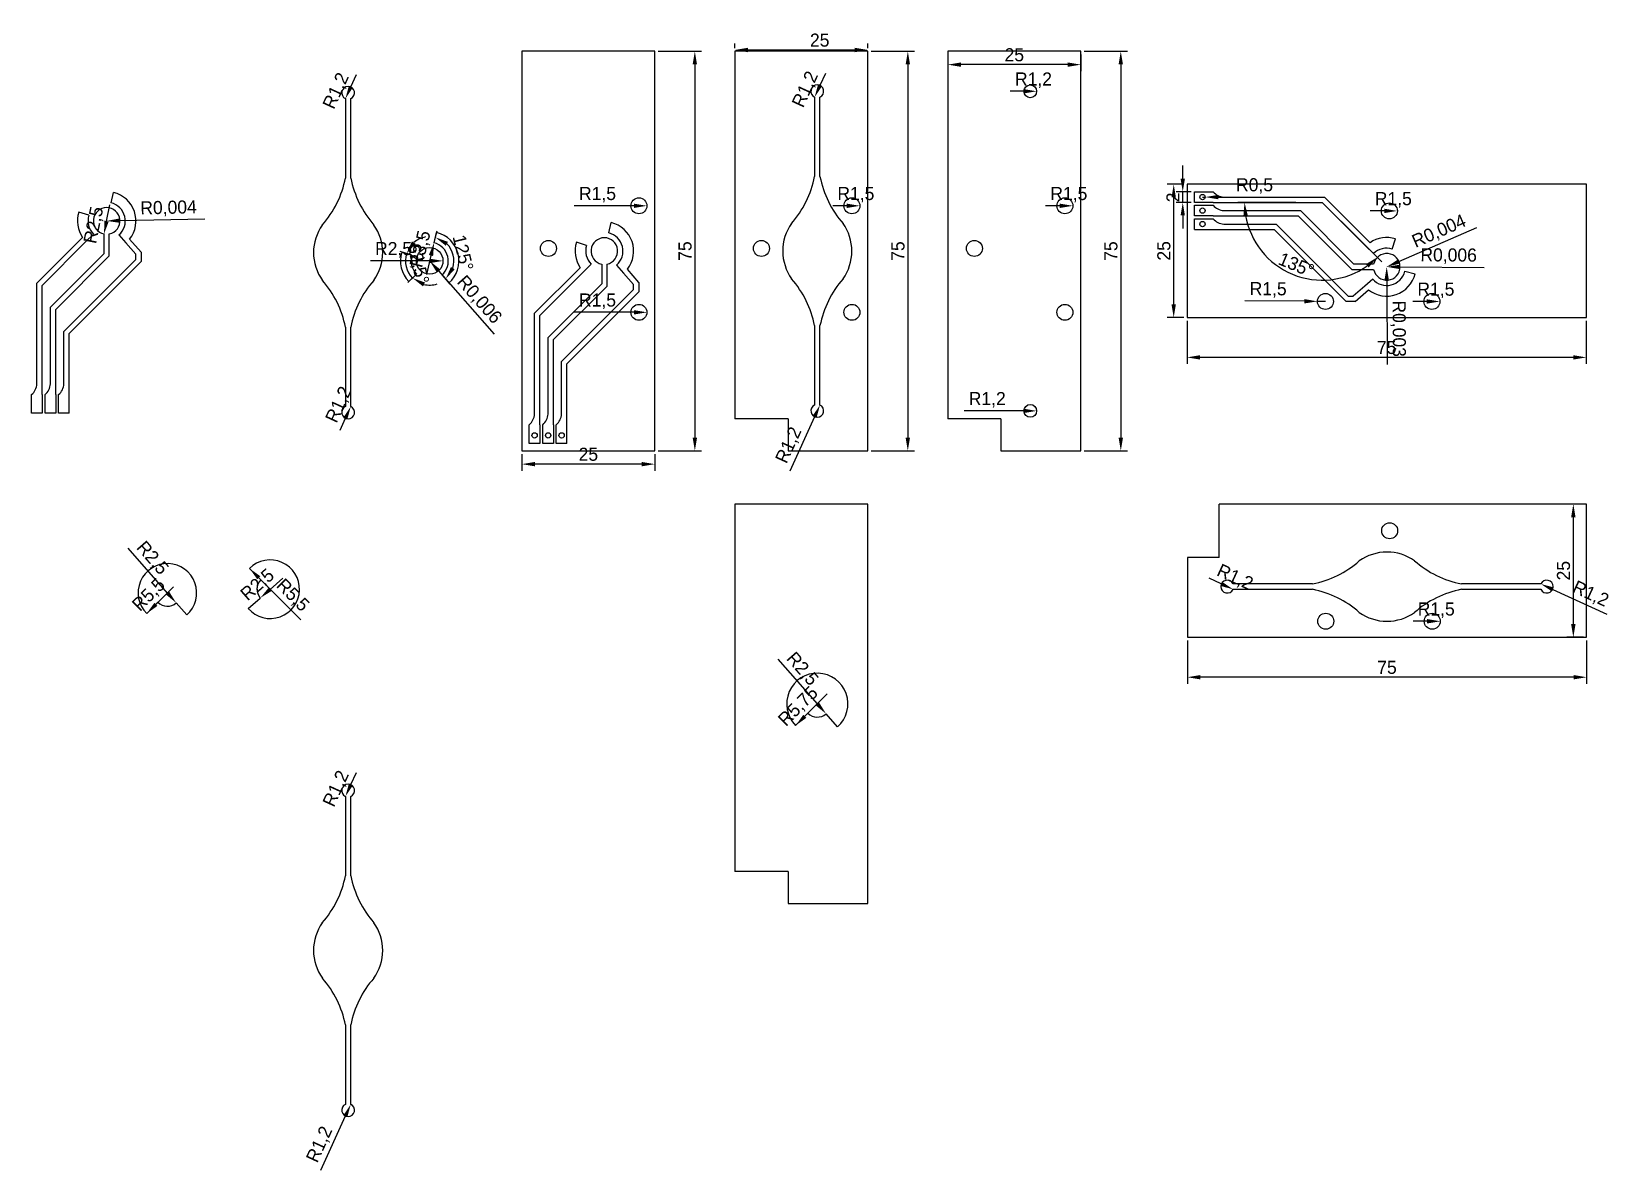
# Model space of a CAD drawing. Header units: millimetres. Extents: x -92 to 204, y -135 to 79.
import ezdxf

# ---------------------------------------------------------------- set-up
doc = ezdxf.new("R2010")
doc.units = ezdxf.units.MM
doc.layers.add('Dimensions', color=7, linetype='Continuous')
doc.layers.add('Sketch plane 01', color=7, linetype='Continuous')
doc.dimstyles.new('ISO-25', dxfattribs={"dimtxt": 2.5, "dimasz": 2.5, "dimexe": 1.25, "dimexo": 0.625, "dimtad": 1, "dimtxsty": 'Standard', "dimcen": 2.5, "dimadec": 0, "dimazin": 0, "dimtfac": 1, "dimtmove": 0, "dimatfit": 3, "dimfxl": 1, "dimarcsym": 0})

# ---------------------------------------------------------------- blocks, each defined once
blk = doc.blocks.new('*D1')
at = {"layer": 'Defpoints', "color": 0}
for p in [(80, 75), (105, 75), (80, 72.5)]:
    blk.add_point(p, dxfattribs=at)
at = {"layer": 'Dimensions', "color": 140, "lineweight": -2}
for p, q in [((80, 74.39), (80, 71.27)), ((105, 74.39), (105, 71.27)), ((102.54, 72.5), (82.46, 72.5))]:
    blk.add_line(p, q, dxfattribs=at)
at = {"layer": 'Dimensions', "color": 140}
for points in [[(82.46, 72.91), (82.46, 72.09), (80, 72.5)], [(102.54, 72.09), (102.54, 72.91), (105, 72.5)]]:
    blk.add_solid(points, dxfattribs=at)
at = {"layer": 'Dimensions', "color": 140, "insert": (92.5, 74.34), "char_height": 2.459, "attachment_point": 5}
blk.add_mtext('25', dxfattribs=at)
blk = doc.blocks.new('*D2')
at = {"layer": 'Defpoints', "color": 0}
for p in [(0, 0), (25, 0), (0, -2.5)]:
    blk.add_point(p, dxfattribs=at)
at = {"layer": 'Dimensions', "color": 140, "lineweight": -2}
for p, q in [((0, -0.61), (0, -3.73)), ((22.54, -2.5), (2.46, -2.5)), ((25, -0.61), (25, -3.73))]:
    blk.add_line(p, q, dxfattribs=at)
at = {"layer": 'Dimensions', "color": 140}
for points in [[(2.46, -2.09), (2.46, -2.91), (0, -2.5)], [(22.54, -2.91), (22.54, -2.09), (25, -2.5)]]:
    blk.add_solid(points, dxfattribs=at)
at = {"layer": 'Dimensions', "color": 140, "insert": (12.5, -0.66), "char_height": 2.459, "attachment_point": 5}
blk.add_mtext('25', dxfattribs=at)
blk = doc.blocks.new('*D3')
at = {"layer": 'Defpoints', "color": 0}
for p in [(124.94, 25.04), (199.94, 25.04), (124.94, 17.54)]:
    blk.add_point(p, dxfattribs=at)
at = {"layer": 'Dimensions', "color": 140, "lineweight": -2}
for p, q in [((124.94, 24.43), (124.94, 16.31)), ((199.94, 24.43), (199.94, 16.31)), ((197.48, 17.54), (127.4, 17.54))]:
    blk.add_line(p, q, dxfattribs=at)
at = {"layer": 'Dimensions', "color": 140}
for points in [[(127.4, 17.95), (127.4, 17.13), (124.94, 17.54)], [(197.48, 17.13), (197.48, 17.95), (199.94, 17.54)]]:
    blk.add_solid(points, dxfattribs=at)
at = {"layer": 'Dimensions', "color": 140, "insert": (162.44, 19.39), "char_height": 2.459, "attachment_point": 5}
blk.add_mtext('75', dxfattribs=at)
blk = doc.blocks.new('*D4')
at = {"layer": 'Defpoints', "color": 0}
for p in [(40, 75.25), (40, 75), (65, 75)]:
    blk.add_point(p, dxfattribs=at)
at = {"layer": 'Dimensions', "color": 140, "lineweight": -2}
for p, q in [((40, 75.61), (40, 76.48)), ((62.54, 75.25), (42.46, 75.25)), ((65, 75.61), (65, 76.48))]:
    blk.add_line(p, q, dxfattribs=at)
at = {"layer": 'Dimensions', "color": 140}
for points in [[(42.46, 75.66), (42.46, 74.84), (40, 75.25)], [(62.54, 74.84), (62.54, 75.66), (65, 75.25)]]:
    blk.add_solid(points, dxfattribs=at)
at = {"layer": 'Dimensions', "color": 140, "insert": (55.95, 77.09), "char_height": 2.459, "attachment_point": 5}
blk.add_mtext('25', dxfattribs=at)
blk = doc.blocks.new('*D5')
at = {"layer": 'Defpoints', "color": 0}
for p in [(105, 75), (105, 0), (112.5, 0)]:
    blk.add_point(p, dxfattribs=at)
at = {"layer": 'Dimensions', "color": 140, "lineweight": -2}
for p, q in [((105.61, 75), (113.73, 75)), ((112.5, 72.54), (112.5, 2.46)), ((105.61, 0), (113.73, 0))]:
    blk.add_line(p, q, dxfattribs=at)
at = {"layer": 'Dimensions', "color": 140}
for points in [[(112.91, 72.54), (112.09, 72.54), (112.5, 75)], [(112.09, 2.46), (112.91, 2.46), (112.5, 0)]]:
    blk.add_solid(points, dxfattribs=at)
at = {"layer": 'Dimensions', "color": 140, "insert": (110.66, 37.5), "char_height": 2.459, "attachment_point": 5, "rotation": 90}
blk.add_mtext('75', dxfattribs=at)
blk = doc.blocks.new('*D6')
at = {"layer": 'Defpoints', "color": 0}
for p in [(65, 75), (65, 0), (72.5, 0)]:
    blk.add_point(p, dxfattribs=at)
at = {"layer": 'Dimensions', "color": 140, "lineweight": -2}
for p, q in [((65.61, 75), (73.73, 75)), ((72.5, 72.54), (72.5, 2.46)), ((65.61, 0), (73.73, 0))]:
    blk.add_line(p, q, dxfattribs=at)
at = {"layer": 'Dimensions', "color": 140}
for points in [[(72.91, 72.54), (72.09, 72.54), (72.5, 75)], [(72.09, 2.46), (72.91, 2.46), (72.5, 0)]]:
    blk.add_solid(points, dxfattribs=at)
at = {"layer": 'Dimensions', "color": 140, "insert": (70.66, 37.5), "char_height": 2.459, "attachment_point": 5, "rotation": 90}
blk.add_mtext('75', dxfattribs=at)
blk = doc.blocks.new('*D7')
at = {"layer": 'Defpoints', "color": 0}
for p in [(125, -35), (200, -35), (125, -42.5)]:
    blk.add_point(p, dxfattribs=at)
at = {"layer": 'Dimensions', "color": 140, "lineweight": -2}
for p, q in [((125, -35.61), (125, -43.73)), ((200, -35.61), (200, -43.73)), ((197.54, -42.5), (127.46, -42.5))]:
    blk.add_line(p, q, dxfattribs=at)
at = {"layer": 'Dimensions', "color": 140}
for points in [[(127.46, -42.09), (127.46, -42.91), (125, -42.5)], [(197.54, -42.91), (197.54, -42.09), (200, -42.5)]]:
    blk.add_solid(points, dxfattribs=at)
at = {"layer": 'Dimensions', "color": 140, "insert": (162.5, -40.66), "char_height": 2.459, "attachment_point": 5}
blk.add_mtext('75', dxfattribs=at)
blk = doc.blocks.new('*D8')
at = {"layer": 'Defpoints', "color": 0}
for p in [(25, 75), (25, 0), (32.5, 0)]:
    blk.add_point(p, dxfattribs=at)
at = {"layer": 'Dimensions', "color": 140, "lineweight": -2}
for p, q in [((25.61, 75), (33.73, 75)), ((32.5, 72.54), (32.5, 2.46)), ((25.61, 0), (33.73, 0))]:
    blk.add_line(p, q, dxfattribs=at)
at = {"layer": 'Dimensions', "color": 140}
for points in [[(32.91, 72.54), (32.09, 72.54), (32.5, 75)], [(32.09, 2.46), (32.91, 2.46), (32.5, 0)]]:
    blk.add_solid(points, dxfattribs=at)
at = {"layer": 'Dimensions', "color": 140, "insert": (30.66, 37.5), "char_height": 2.459, "attachment_point": 5, "rotation": 90}
blk.add_mtext('75', dxfattribs=at)
blk = doc.blocks.new('*D9')
at = {"layer": 'Defpoints', "color": 0}
for p in [(122.44, 50.04), (124.94, 50.04), (124.94, 25.04)]:
    blk.add_point(p, dxfattribs=at)
at = {"layer": 'Dimensions', "color": 140, "lineweight": -2}
for p, q in [((124.33, 50.04), (121.21, 50.04)), ((122.44, 27.5), (122.44, 47.58)), ((124.33, 25.04), (121.21, 25.04))]:
    blk.add_line(p, q, dxfattribs=at)
at = {"layer": 'Dimensions', "color": 140}
for points in [[(122.85, 47.58), (122.03, 47.58), (122.44, 50.04)], [(122.03, 27.5), (122.85, 27.5), (122.44, 25.04)]]:
    blk.add_solid(points, dxfattribs=at)
at = {"layer": 'Dimensions', "color": 140, "insert": (120.6, 37.54), "char_height": 2.459, "attachment_point": 5, "rotation": 90}
blk.add_mtext('25', dxfattribs=at)
blk = doc.blocks.new('*D10')
at = {"layer": 'Defpoints', "color": 0}
for p in [(197.5, -10), (200, -10), (200, -35)]:
    blk.add_point(p, dxfattribs=at)
at = {"layer": 'Dimensions', "color": 140, "lineweight": -2}
for p, q in [((199.39, -10), (196.27, -10)), ((197.5, -32.54), (197.5, -12.46)), ((199.39, -35), (196.27, -35))]:
    blk.add_line(p, q, dxfattribs=at)
at = {"layer": 'Dimensions', "color": 140}
for points in [[(197.91, -12.46), (197.09, -12.46), (197.5, -10)], [(197.09, -32.54), (197.91, -32.54), (197.5, -35)]]:
    blk.add_solid(points, dxfattribs=at)
at = {"layer": 'Dimensions', "color": 140, "insert": (195.66, -22.5), "char_height": 2.459, "attachment_point": 5, "rotation": 90}
blk.add_mtext('25', dxfattribs=at)
blk = doc.blocks.new('*D11')
at = {"layer": 'Defpoints', "color": 0}
for p in [(124.14, 48.64), (126.34, 48.64), (126.34, 46.64)]:
    blk.add_point(p, dxfattribs=at)
at = {"layer": 'Dimensions', "color": 140, "lineweight": -2}
for p, q in [((124.14, 51.1), (124.14, 53.56)), ((125.73, 48.64), (122.91, 48.64)), ((124.14, 46.64), (124.14, 48.64)), ((125.73, 46.64), (122.91, 46.64)), ((124.14, 44.18), (124.14, 41.73))]:
    blk.add_line(p, q, dxfattribs=at)
at = {"layer": 'Dimensions', "color": 140}
for points in [[(123.73, 51.1), (124.55, 51.1), (124.14, 48.64)], [(124.55, 44.18), (123.73, 44.18), (124.14, 46.64)]]:
    blk.add_solid(points, dxfattribs=at)
at = {"layer": 'Dimensions', "color": 140, "insert": (122.29, 47.58), "char_height": 2.46, "attachment_point": 5, "rotation": 90}
blk.add_mtext('2', dxfattribs=at)
blk = doc.blocks.new('*D12')
at = {"layer": 'Defpoints', "color": 0}
for p in [(-77.98, 43.16), (-78.48, 40.71)]:
    blk.add_point(p, dxfattribs=at)
at = {"layer": 'Dimensions', "color": 140, "lineweight": -2}
blk.add_line((-77.99, 43.12), (-77.36, 46.21), dxfattribs=at)
at = {"layer": 'Dimensions', "color": 140}
blk.add_solid([(-78.39, 43.2), (-77.59, 43.04), (-78.48, 40.71)], dxfattribs=at)
at = {"layer": 'Dimensions', "color": 140, "insert": (-80.27, 42.35), "char_height": 2.459, "attachment_point": 5, "rotation": 78.463}
blk.add_mtext('R2,5', dxfattribs=at)
blk = doc.blocks.new('*D13')
at = {"layer": 'Defpoints', "color": 0}
blk.add_point((-77.98, 43.16), dxfattribs=at)
blk.add_point((-77.98, 43.16), dxfattribs=at)
at = {"layer": 'Dimensions', "color": 140, "lineweight": -2}
for p, q in [((-77.98, 43.16), (-77.98, 43.16)), ((-75.52, 43.21), (-59.54, 43.56))]:
    blk.add_line(p, q, dxfattribs=at)
at = {"layer": 'Dimensions', "color": 140}
blk.add_solid([(-75.53, 43.62), (-75.51, 42.81), (-77.98, 43.16)], dxfattribs=at)
at = {"layer": 'Dimensions', "color": 140, "insert": (-66.35, 45.49), "char_height": 2.459, "attachment_point": 5, "rotation": 1.2277}
blk.add_mtext('R0,004', dxfattribs=at)
blk = doc.blocks.new('*D14')
at = {"layer": 'Defpoints', "color": 0}
for p in [(95.5, 67.5), (96.7, 67.5)]:
    blk.add_point(p, dxfattribs=at)
at = {"layer": 'Dimensions', "color": 140, "lineweight": -2}
blk.add_line((94.24, 67.5), (91.74, 67.5), dxfattribs=at)
at = {"layer": 'Dimensions', "color": 140}
blk.add_solid([(94.24, 67.09), (94.24, 67.91), (96.7, 67.5)], dxfattribs=at)
at = {"layer": 'Dimensions', "color": 140, "insert": (96.1, 69.58), "char_height": 2.459, "attachment_point": 5}
blk.add_mtext('R1,2', dxfattribs=at)
blk = doc.blocks.new('*D15')
at = {"layer": 'Defpoints', "color": 0}
for p in [(95.5, 7.5), (96.7, 7.5)]:
    blk.add_point(p, dxfattribs=at)
at = {"layer": 'Dimensions', "color": 140, "lineweight": -2}
blk.add_line((94.24, 7.5), (83.06, 7.5), dxfattribs=at)
at = {"layer": 'Dimensions', "color": 140}
blk.add_solid([(94.24, 7.09), (94.24, 7.91), (96.7, 7.5)], dxfattribs=at)
at = {"layer": 'Dimensions', "color": 140, "insert": (87.42, 9.58), "char_height": 2.459, "attachment_point": 5}
blk.add_mtext('R1,2', dxfattribs=at)
blk = doc.blocks.new('*D16')
at = {"layer": 'Defpoints', "color": 0}
for p in [(162.94, 45.04), (164.44, 45.04)]:
    blk.add_point(p, dxfattribs=at)
at = {"layer": 'Dimensions', "color": 140, "lineweight": -2}
blk.add_line((161.98, 45.04), (159.33, 45.04), dxfattribs=at)
at = {"layer": 'Dimensions', "color": 140}
blk.add_solid([(161.98, 44.63), (161.98, 45.45), (164.44, 45.04)], dxfattribs=at)
at = {"layer": 'Dimensions', "color": 140, "insert": (163.69, 47.12), "char_height": 2.459, "attachment_point": 5}
blk.add_mtext('R1,5', dxfattribs=at)
blk = doc.blocks.new('*D17')
at = {"layer": 'Defpoints', "color": 0}
for p in [(-32.63, 7.21), (-32.13, 8.3)]:
    blk.add_point(p, dxfattribs=at)
at = {"layer": 'Dimensions', "color": 140, "lineweight": -2}
blk.add_line((-33.15, 6.07), (-34.19, 3.79), dxfattribs=at)
at = {"layer": 'Dimensions', "color": 140}
blk.add_solid([(-32.78, 5.9), (-33.52, 6.24), (-32.13, 8.3)], dxfattribs=at)
at = {"layer": 'Dimensions', "color": 140, "insert": (-34.27, 8.63), "char_height": 2.459, "attachment_point": 5, "rotation": 65.3757}
blk.add_mtext('R1,2', dxfattribs=at)
blk = doc.blocks.new('*D18')
at = {"layer": 'Defpoints', "color": 0}
for p in [(162.44, 34.54), (162.45, 34.54)]:
    blk.add_point(p, dxfattribs=at)
at = {"layer": 'Dimensions', "color": 140, "lineweight": -2}
for p, q in [((164.7, 35.53), (179.35, 41.9)), ((162.44, 34.54), (162.45, 34.54))]:
    blk.add_line(p, q, dxfattribs=at)
at = {"layer": 'Dimensions', "color": 140}
blk.add_solid([(164.54, 35.9), (164.86, 35.15), (162.45, 34.54)], dxfattribs=at)
at = {"layer": 'Dimensions', "color": 140, "insert": (172.32, 41.11), "char_height": 2.459, "attachment_point": 5, "rotation": 23.5229}
blk.add_mtext('R0,004', dxfattribs=at)
blk = doc.blocks.new('*D19')
at = {"layer": 'Defpoints', "color": 0}
for p in [(-66.57, -26.67), (-64.92, -28.55)]:
    blk.add_point(p, dxfattribs=at)
at = {"layer": 'Dimensions', "color": 140, "lineweight": -2}
blk.add_line((-66.54, -26.7), (-73.92, -18.29), dxfattribs=at)
at = {"layer": 'Dimensions', "color": 140}
blk.add_solid([(-66.85, -26.97), (-66.24, -26.43), (-64.92, -28.55)], dxfattribs=at)
at = {"layer": 'Dimensions', "color": 140, "insert": (-69.48, -20.2), "char_height": 2.459, "attachment_point": 5, "rotation": 311.25}
blk.add_mtext('R2,5', dxfattribs=at)
blk = doc.blocks.new('*D20')
at = {"layer": 'Defpoints', "color": 0}
for p in [(171, -32), (172.5, -32)]:
    blk.add_point(p, dxfattribs=at)
at = {"layer": 'Dimensions', "color": 140, "lineweight": -2}
blk.add_line((170.04, -32), (167.39, -32), dxfattribs=at)
at = {"layer": 'Dimensions', "color": 140}
blk.add_solid([(170.04, -32.41), (170.04, -31.59), (172.5, -32)], dxfattribs=at)
at = {"layer": 'Dimensions', "color": 140, "insert": (171.75, -29.92), "char_height": 2.459, "attachment_point": 5}
blk.add_mtext('R1,5', dxfattribs=at)
blk = doc.blocks.new('*D21')
at = {"layer": 'Defpoints', "color": 0}
for p in [(-16.48, 39.06), (-17.31, 35.66)]:
    blk.add_point(p, dxfattribs=at)
at = {"layer": 'Dimensions', "color": 140, "lineweight": -2}
blk.add_line((-17.06, 36.67), (-17.93, 33.12), dxfattribs=at)
at = {"layer": 'Dimensions', "color": 140}
blk.add_solid([(-16.66, 36.57), (-17.46, 36.77), (-16.48, 39.06)], dxfattribs=at)
at = {"layer": 'Dimensions', "color": 140, "insert": (-18.91, 37.85), "char_height": 2.459, "attachment_point": 5, "rotation": 76.25}
blk.add_mtext('R3,5', dxfattribs=at)
blk = doc.blocks.new('*D22')
at = {"layer": 'Defpoints', "color": 0}
for p in [(-66.57, -26.67), (-70.46, -30.55)]:
    blk.add_point(p, dxfattribs=at)
at = {"layer": 'Dimensions', "color": 140, "lineweight": -2}
blk.add_line((-68.72, -28.82), (-65.43, -25.53), dxfattribs=at)
at = {"layer": 'Dimensions', "color": 140}
blk.add_solid([(-69.01, -28.53), (-68.43, -29.11), (-70.46, -30.55)], dxfattribs=at)
at = {"layer": 'Dimensions', "color": 140, "insert": (-69.98, -27.14), "char_height": 2.459, "attachment_point": 5, "rotation": 45}
blk.add_mtext('R5,5', dxfattribs=at)
blk = doc.blocks.new('*D23')
at = {"layer": 'Defpoints', "color": 0}
for p in [(-33.13, 66.12), (-32.63, 67.21)]:
    blk.add_point(p, dxfattribs=at)
at = {"layer": 'Dimensions', "color": 140, "lineweight": -2}
blk.add_line((-32.1, 68.36), (-31.06, 70.63), dxfattribs=at)
at = {"layer": 'Dimensions', "color": 140}
blk.add_solid([(-32.48, 68.53), (-31.73, 68.19), (-33.13, 66.12)], dxfattribs=at)
at = {"layer": 'Dimensions', "color": 140, "insert": (-34.77, 67.53), "char_height": 2.459, "attachment_point": 5, "rotation": 65.3757}
blk.add_mtext('R1,2', dxfattribs=at)
blk = doc.blocks.new('*D24')
at = {"layer": 'Defpoints', "color": 0}
for p in [(55.5, 7.5), (56, 8.59)]:
    blk.add_point(p, dxfattribs=at)
at = {"layer": 'Dimensions', "color": 140, "lineweight": -2}
blk.add_line((54.98, 6.36), (50.32, -3.81), dxfattribs=at)
at = {"layer": 'Dimensions', "color": 140}
blk.add_solid([(55.35, 6.19), (54.6, 6.53), (56, 8.59)], dxfattribs=at)
at = {"layer": 'Dimensions', "color": 140, "insert": (50.24, 1.02), "char_height": 2.459, "attachment_point": 5, "rotation": 65.3757}
blk.add_mtext('R1,2', dxfattribs=at)
blk = doc.blocks.new('*D25')
at = {"layer": 'Defpoints', "color": 0}
for p in [(55, 66.41), (55.5, 67.5)]:
    blk.add_point(p, dxfattribs=at)
at = {"layer": 'Dimensions', "color": 140, "lineweight": -2}
blk.add_line((56.02, 68.64), (57.07, 70.92), dxfattribs=at)
at = {"layer": 'Dimensions', "color": 140}
blk.add_solid([(55.65, 68.81), (56.4, 68.47), (55, 66.41)], dxfattribs=at)
at = {"layer": 'Dimensions', "color": 140, "insert": (53.36, 67.82), "char_height": 2.459, "attachment_point": 5, "rotation": 65.3757}
blk.add_mtext('R1,2', dxfattribs=at)
blk = doc.blocks.new('*D26')
at = {"layer": 'Defpoints', "color": 0}
for p in [(149.44, 28.06), (150.94, 28.04)]:
    blk.add_point(p, dxfattribs=at)
at = {"layer": 'Dimensions', "color": 140, "lineweight": -2}
for p, q in [((146.98, 28.08), (135.8, 28.17)), ((150.94, 28.04), (149.44, 28.06))]:
    blk.add_line(p, q, dxfattribs=at)
at = {"layer": 'Dimensions', "color": 140}
blk.add_solid([(146.98, 27.67), (146.99, 28.48), (149.44, 28.06)], dxfattribs=at)
at = {"layer": 'Dimensions', "color": 140, "insert": (140.18, 30.21), "char_height": 2.459, "attachment_point": 5, "rotation": 359.5346}
blk.add_mtext('R1,5', dxfattribs=at)
blk = doc.blocks.new('*D27')
at = {"layer": 'Defpoints', "color": 0}
blk.add_point((162.44, 34.54), dxfattribs=at)
blk.add_point((162.44, 34.54), dxfattribs=at)
at = {"layer": 'Dimensions', "color": 140, "lineweight": -2}
for p, q in [((162.44, 34.54), (162.44, 34.54)), ((162.45, 32.08), (162.52, 16.22))]:
    blk.add_line(p, q, dxfattribs=at)
at = {"layer": 'Dimensions', "color": 140}
blk.add_solid([(162.86, 32.08), (162.04, 32.08), (162.44, 34.54)], dxfattribs=at)
at = {"layer": 'Dimensions', "color": 140, "insert": (164.57, 22.93), "char_height": 2.459, "attachment_point": 5, "rotation": 270.2566}
blk.add_mtext('R0,003', dxfattribs=at)
blk = doc.blocks.new('*D28')
at = {"layer": 'Defpoints', "color": 0}
for p in [(-51.14, -22.09), (-47.25, -25.98)]:
    blk.add_point(p, dxfattribs=at)
at = {"layer": 'Dimensions', "color": 140, "lineweight": -2}
blk.add_line((-49.4, -23.83), (-41.5, -31.74), dxfattribs=at)
at = {"layer": 'Dimensions', "color": 140}
blk.add_solid([(-49.11, -23.54), (-49.69, -24.12), (-51.14, -22.09)], dxfattribs=at)
at = {"layer": 'Dimensions', "color": 140, "insert": (-43.11, -27.19), "char_height": 2.459, "attachment_point": 5, "rotation": 315}
blk.add_mtext('R5,5', dxfattribs=at)
blk = doc.blocks.new('*D29')
at = {"layer": 'Defpoints', "color": 0}
for p in [(-47.25, -25.98), (-49.13, -27.63)]:
    blk.add_point(p, dxfattribs=at)
at = {"layer": 'Dimensions', "color": 140, "lineweight": -2}
blk.add_line((-47.28, -26.01), (-44.91, -23.93), dxfattribs=at)
at = {"layer": 'Dimensions', "color": 140}
blk.add_solid([(-47.55, -25.7), (-47.01, -26.32), (-49.13, -27.63)], dxfattribs=at)
at = {"layer": 'Dimensions', "color": 140, "insert": (-49.56, -25.25), "char_height": 2.459, "attachment_point": 5, "rotation": 41.25}
blk.add_mtext('R2,5', dxfattribs=at)
blk = doc.blocks.new('*D30')
at = {"layer": 'Defpoints', "color": 0}
for p in [(22, 26), (23.5, 26)]:
    blk.add_point(p, dxfattribs=at)
at = {"layer": 'Dimensions', "color": 140, "lineweight": -2}
blk.add_line((21.04, 26), (9.86, 26), dxfattribs=at)
at = {"layer": 'Dimensions', "color": 140}
blk.add_solid([(21.04, 25.59), (21.04, 26.41), (23.5, 26)], dxfattribs=at)
at = {"layer": 'Dimensions', "color": 140, "insert": (14.22, 28.08), "char_height": 2.459, "attachment_point": 5}
blk.add_mtext('R1,5', dxfattribs=at)
blk = doc.blocks.new('*D31')
at = {"layer": 'Defpoints', "color": 0}
for p in [(22, 46), (23.5, 46)]:
    blk.add_point(p, dxfattribs=at)
at = {"layer": 'Dimensions', "color": 140, "lineweight": -2}
blk.add_line((21.04, 46), (9.86, 46), dxfattribs=at)
at = {"layer": 'Dimensions', "color": 140}
blk.add_solid([(21.04, 45.59), (21.04, 46.41), (23.5, 46)], dxfattribs=at)
at = {"layer": 'Dimensions', "color": 140, "insert": (14.22, 48.08), "char_height": 2.459, "attachment_point": 5}
blk.add_mtext('R1,5', dxfattribs=at)
blk = doc.blocks.new('*D32')
at = {"layer": 'Defpoints', "color": 0}
for p in [(132.5, -25.5), (133.59, -26)]:
    blk.add_point(p, dxfattribs=at)
at = {"layer": 'Dimensions', "color": 140, "lineweight": -2}
blk.add_line((131.36, -24.98), (129.08, -23.93), dxfattribs=at)
at = {"layer": 'Dimensions', "color": 140}
blk.add_solid([(131.19, -25.35), (131.53, -24.6), (133.59, -26)], dxfattribs=at)
at = {"layer": 'Dimensions', "color": 140, "insert": (133.91, -23.86), "char_height": 2.459, "attachment_point": 5, "rotation": 335.3757}
blk.add_mtext('R1,2', dxfattribs=at)
blk = doc.blocks.new('*D33')
at = {"layer": 'Defpoints', "color": 0}
for p in [(102, 46), (103.5, 46)]:
    blk.add_point(p, dxfattribs=at)
at = {"layer": 'Dimensions', "color": 140, "lineweight": -2}
blk.add_line((101.04, 46), (98.39, 46), dxfattribs=at)
at = {"layer": 'Dimensions', "color": 140}
blk.add_solid([(101.04, 45.59), (101.04, 46.41), (103.5, 46)], dxfattribs=at)
at = {"layer": 'Dimensions', "color": 140, "insert": (102.75, 48.08), "char_height": 2.459, "attachment_point": 5}
blk.add_mtext('R1,5', dxfattribs=at)
blk = doc.blocks.new('*D34')
at = {"layer": 'Defpoints', "color": 0}
for p in [(62, 46), (63.5, 46)]:
    blk.add_point(p, dxfattribs=at)
at = {"layer": 'Dimensions', "color": 140, "lineweight": -2}
blk.add_line((61.04, 46), (58.39, 46), dxfattribs=at)
at = {"layer": 'Dimensions', "color": 140}
blk.add_solid([(61.04, 45.59), (61.04, 46.41), (63.5, 46)], dxfattribs=at)
at = {"layer": 'Dimensions', "color": 140, "insert": (62.75, 48.08), "char_height": 2.459, "attachment_point": 5}
blk.add_mtext('R1,5', dxfattribs=at)
blk = doc.blocks.new('*D35')
at = {"layer": 'Defpoints', "color": 0}
for p in [(-17.31, 35.66), (-17.3, 35.65)]:
    blk.add_point(p, dxfattribs=at)
at = {"layer": 'Dimensions', "color": 140, "lineweight": -2}
for p, q in [((-17.31, 35.66), (-17.3, 35.65)), ((-15.68, 33.81), (-5.21, 21.89))]:
    blk.add_line(p, q, dxfattribs=at)
at = {"layer": 'Dimensions', "color": 140}
blk.add_solid([(-15.37, 34.08), (-15.99, 33.54), (-17.3, 35.65)], dxfattribs=at)
at = {"layer": 'Dimensions', "color": 140, "insert": (-8.07, 28.3), "char_height": 2.459, "attachment_point": 5, "rotation": 311.3242}
blk.add_mtext('R0,006', dxfattribs=at)
blk = doc.blocks.new('*D36')
at = {"layer": 'Defpoints', "color": 0}
for p in [(-17.31, 35.66), (-14.81, 35.66)]:
    blk.add_point(p, dxfattribs=at)
at = {"layer": 'Dimensions', "color": 140, "lineweight": -2}
blk.add_line((-17.27, 35.66), (-28.45, 35.66), dxfattribs=at)
at = {"layer": 'Dimensions', "color": 140}
blk.add_solid([(-17.27, 35.25), (-17.27, 36.07), (-14.81, 35.66)], dxfattribs=at)
at = {"layer": 'Dimensions', "color": 140, "insert": (-24.09, 37.74), "char_height": 2.459, "attachment_point": 5}
blk.add_mtext('R2,5', dxfattribs=at)
blk = doc.blocks.new('*D37')
at = {"layer": 'Defpoints', "color": 0}
for p in [(191.41, -25), (192.5, -25.5)]:
    blk.add_point(p, dxfattribs=at)
at = {"layer": 'Dimensions', "color": 140, "lineweight": -2}
blk.add_line((193.64, -26.02), (203.81, -30.68), dxfattribs=at)
at = {"layer": 'Dimensions', "color": 140}
blk.add_solid([(193.81, -25.65), (193.47, -26.4), (191.41, -25)], dxfattribs=at)
at = {"layer": 'Dimensions', "color": 140, "insert": (200.71, -26.98), "char_height": 2.459, "attachment_point": 5, "rotation": 335.3757}
blk.add_mtext('R1,2', dxfattribs=at)
blk = doc.blocks.new('*D38')
at = {"layer": 'Defpoints', "color": 0}
for p in [(55.5, -47.5), (51.43, -51.57)]:
    blk.add_point(p, dxfattribs=at)
at = {"layer": 'Dimensions', "color": 140, "lineweight": -2}
blk.add_line((53.17, -49.83), (57.38, -45.62), dxfattribs=at)
at = {"layer": 'Dimensions', "color": 140}
blk.add_solid([(52.88, -49.54), (53.46, -50.12), (51.43, -51.57)], dxfattribs=at)
at = {"layer": 'Dimensions', "color": 140, "insert": (52, -48.06), "char_height": 2.459, "attachment_point": 5, "rotation": 45}
blk.add_mtext('R5,75', dxfattribs=at)
blk = doc.blocks.new('*D39')
at = {"layer": 'Defpoints', "color": 0}
for p in [(-32.63, -123.79), (-32.13, -122.7)]:
    blk.add_point(p, dxfattribs=at)
at = {"layer": 'Dimensions', "color": 140, "lineweight": -2}
blk.add_line((-33.15, -124.93), (-37.81, -135.09), dxfattribs=at)
at = {"layer": 'Dimensions', "color": 140}
blk.add_solid([(-32.78, -125.1), (-33.52, -124.76), (-32.13, -122.7)], dxfattribs=at)
at = {"layer": 'Dimensions', "color": 140, "insert": (-37.88, -130.26), "char_height": 2.459, "attachment_point": 5, "rotation": 65.3757}
blk.add_mtext('R1,2', dxfattribs=at)
blk = doc.blocks.new('*D40')
at = {"layer": 'Defpoints', "color": 0}
for p in [(55.5, -47.5), (57.15, -49.38)]:
    blk.add_point(p, dxfattribs=at)
at = {"layer": 'Dimensions', "color": 140, "lineweight": -2}
blk.add_line((55.53, -47.53), (48.16, -39.13), dxfattribs=at)
at = {"layer": 'Dimensions', "color": 140}
blk.add_solid([(55.22, -47.8), (55.84, -47.26), (57.15, -49.38)], dxfattribs=at)
at = {"layer": 'Dimensions', "color": 140, "insert": (52.59, -41.03), "char_height": 2.459, "attachment_point": 5, "rotation": 311.25}
blk.add_mtext('R2,5', dxfattribs=at)
blk = doc.blocks.new('*D41')
at = {"layer": 'Defpoints', "color": 0}
for p in [(127.84, 47.64), (128.34, 47.64)]:
    blk.add_point(p, dxfattribs=at)
at = {"layer": 'Dimensions', "color": 140, "lineweight": -2}
for p, q in [((127.84, 47.64), (128.34, 47.64)), ((130.8, 47.64), (141.98, 47.64))]:
    blk.add_line(p, q, dxfattribs=at)
at = {"layer": 'Dimensions', "color": 140}
blk.add_solid([(130.8, 48.05), (130.8, 47.23), (128.34, 47.64)], dxfattribs=at)
at = {"layer": 'Dimensions', "color": 140, "insert": (137.62, 49.72), "char_height": 2.459, "attachment_point": 5, "rotation": 0}
blk.add_mtext('R0,5', dxfattribs=at)
blk = doc.blocks.new('*D42')
at = {"layer": 'Defpoints', "color": 0}
for p in [(170.94, 28.04), (172.44, 28.04)]:
    blk.add_point(p, dxfattribs=at)
at = {"layer": 'Dimensions', "color": 140, "lineweight": -2}
blk.add_line((169.98, 28.04), (167.33, 28.04), dxfattribs=at)
at = {"layer": 'Dimensions', "color": 140}
blk.add_solid([(169.98, 27.63), (169.98, 28.45), (172.44, 28.04)], dxfattribs=at)
at = {"layer": 'Dimensions', "color": 140, "insert": (171.69, 30.12), "char_height": 2.459, "attachment_point": 5}
blk.add_mtext('R1,5', dxfattribs=at)
blk = doc.blocks.new('*D43')
at = {"layer": 'Defpoints', "color": 0}
for p in [(162.44, 34.54), (162.45, 34.54)]:
    blk.add_point(p, dxfattribs=at)
at = {"layer": 'Dimensions', "color": 140, "lineweight": -2}
for p, q in [((162.44, 34.54), (162.45, 34.54)), ((164.91, 34.53), (180.77, 34.43))]:
    blk.add_line(p, q, dxfattribs=at)
at = {"layer": 'Dimensions', "color": 140}
blk.add_solid([(164.91, 34.94), (164.9, 34.12), (162.45, 34.54)], dxfattribs=at)
at = {"layer": 'Dimensions', "color": 140, "insert": (174.08, 36.55), "char_height": 2.459, "attachment_point": 5, "rotation": 359.6603}
blk.add_mtext('R0,006', dxfattribs=at)
blk = doc.blocks.new('*D44')
at = {"layer": 'Defpoints', "color": 0}
for p in [(-33.13, -64.88), (-32.63, -63.79)]:
    blk.add_point(p, dxfattribs=at)
at = {"layer": 'Dimensions', "color": 140, "lineweight": -2}
blk.add_line((-32.1, -62.64), (-31.06, -60.37), dxfattribs=at)
at = {"layer": 'Dimensions', "color": 140}
blk.add_solid([(-32.48, -62.47), (-31.73, -62.81), (-33.13, -64.88)], dxfattribs=at)
at = {"layer": 'Dimensions', "color": 140, "insert": (-34.77, -63.47), "char_height": 2.459, "attachment_point": 5, "rotation": 65.3757}
blk.add_mtext('R1,2', dxfattribs=at)
blk = doc.blocks.new('*D45')
at = {"layer": 'Defpoints', "color": 0}
for p in [(145.96, 46.64), (150.34, 46.64), (153.44, 43.54), (140.02, 36.32)]:
    blk.add_point(p, dxfattribs=at)
at = {"layer": 'Dimensions', "color": 140, "lineweight": -2}
for p, q in [((145.35, 46.64), (134.51, 46.64)), ((153.88, 43.11), (161.54, 35.45))]:
    blk.add_line(p, q, dxfattribs=at)
blk.add_arc((150.34, 46.64), 14.6, 189.6572, 305.3428, dxfattribs=at)
at = {"layer": 'Dimensions', "color": 140}
for points in [[(136.35, 44.23), (135.54, 44.16), (135.74, 46.64)], [(159.06, 34.42), (158.53, 35.04), (160.67, 36.32)]]:
    blk.add_solid(points, dxfattribs=at)
at = {"layer": 'Dimensions', "color": 140, "insert": (145.48, 34.91), "char_height": 2.459, "attachment_point": 5, "rotation": 337.5}
blk.add_mtext('135%%d', dxfattribs=at)
blk = doc.blocks.new('*D46')
at = {"layer": 'Defpoints', "color": 0}
for p in [(-16.48, 39.06), (-17.31, 35.66), (-15, 33.03), (-12.79, 35.1)]:
    blk.add_point(p, dxfattribs=at)
at = {"layer": 'Dimensions', "color": 140, "lineweight": -2}
for p, q in [((-16.33, 39.65), (-15.93, 41.27)), ((-14.59, 32.56), (-13.5, 31.31))]:
    blk.add_line(p, q, dxfattribs=at)
blk.add_arc((-17.31, 35.66), 4.55, 342.5993, 44.9007, dxfattribs=at)
at = {"layer": 'Dimensions', "color": 140}
for points in [[(-13.88, 39.23), (-14.29, 38.51), (-16.23, 40.08)], [(-13.31, 34.52), (-12.62, 34.07), (-14.31, 32.24)]]:
    blk.add_solid(points, dxfattribs=at)
at = {"layer": 'Dimensions', "color": 140, "insert": (-11.04, 37.19), "char_height": 2.459, "attachment_point": 5, "rotation": 283.75}
blk.add_mtext('125%%d', dxfattribs=at)
blk = doc.blocks.new('*D47')
at = {"layer": 'Defpoints', "color": 0}
for p in [(-20.65, 36.71), (-17.31, 35.66), (-21.85, 35.39), (-19.78, 33.18)]:
    blk.add_point(p, dxfattribs=at)
at = {"layer": 'Dimensions', "color": 140, "lineweight": -2}
for p, q in [((-21.23, 36.89), (-22.82, 37.4)), ((-20.22, 32.75), (-21.39, 31.57))]:
    blk.add_line(p, q, dxfattribs=at)
for start, end in [(99.8015, 131.1507), (162.5, 225), (256.3493, 287.6985)]:
    blk.add_arc((-17.31, 35.66), 4.55, start, end, dxfattribs=at)
at = {"layer": 'Dimensions', "color": 140}
for points in [[(-20.64, 39.31), (-19.96, 38.86), (-21.65, 37.03)], [(-18.18, 31.59), (-18.58, 30.88), (-20.52, 32.44)]]:
    blk.add_solid(points, dxfattribs=at)
at = {"layer": 'Dimensions', "color": 140, "insert": (-19.65, 35.08), "char_height": 2.459, "attachment_point": 5, "rotation": 283.75}
blk.add_mtext('62,5%%d', dxfattribs=at)

msp = doc.modelspace()

# ---------------------------------------------------------------- linework, layer by layer
at = {"layer": 'Sketch plane 01'}
for p, q in [((0, 75), (0, 0)), ((25, 75), (0, 75)), ((25, 0), (25, 75)), ((65, 75), (40, 75)), ((40, 75), (40, 6)), ((65, 0), (65, 75)), ((105, 75), (80, 75)), ((80, 75), (80, 6)), ((105, 0), (105, 75)), ((-33.1273, 66.123), (-33.1273, 51.2138)), ((-32.1273, 51.2138), (-32.1273, 66.123)), ((55, 66.4091), (55, 51.5)), ((56, 51.5), (56, 66.4091)), ((-77.1481, 46.5618), (-76.6727, 48.5045)), ((199.9429, 50.0429), (124.9429, 50.0429)), ((124.9429, 50.0429), (124.9429, 25.0429)), ((126.3429, 48.6429), (129.8429, 48.6429)), ((126.3429, 46.6429), (126.3429, 48.6429)), ((131.8429, 47.6429), (150.7571, 47.6429)), ((150.7571, 47.6429), (159.3257, 39.0743)), ((199.9429, 25.0429), (199.9429, 50.0429)), ((-81.318, 44.2146), (-83.2254, 44.816)), ((129.8429, 46.6429), (126.3429, 46.6429)), ((126.3429, 46.1029), (129.8429, 46.1029)), ((126.3429, 44.1029), (126.3429, 46.1029)), ((129.8429, 46.6429), (150.3429, 46.6429)), ((131.8429, 45.1029), (146.226, 45.1029)), ((146.226, 45.1029), (156.286, 35.0429)), ((158.5538, 38.432), (150.3429, 46.6429)), ((16.3319, 40.8997), (16.8073, 42.8424)), ((129.8429, 44.1029), (126.3429, 44.1029)), ((126.3429, 43.5629), (129.8429, 43.5629)), ((126.3429, 41.5629), (126.3429, 43.5629)), ((126.3429, 41.5629), (129.8429, 41.5629)), ((129.8429, 44.1029), (145.8118, 44.1029)), ((129.8429, 41.5629), (141.2808, 41.5629)), ((131.8429, 42.5629), (141.695, 42.5629)), ((141.2808, 41.5629), (154.8008, 28.0429)), ((141.695, 42.5629), (155.215, 29.0429)), ((145.8118, 44.1029), (155.8718, 34.0429)), ((-91.08, 31.4763), (-82.5114, 40.045)), ((-81.8691, 39.273), (-90.08, 31.0621)), ((-80.4549, 40.6873), (-81.8691, 39.273)), ((-78.48, 40.7126), (-78.48, 37.0053)), ((-77.48, 36.5911), (-77.48, 40.7126)), ((-75.6723, 40.5307), (-74.3536, 39.027)), ((-74.3536, 39.027), (-72.48, 36.8906)), ((-71.48, 37.267), (-73.6622, 39.7553)), ((-16.4754, 39.0573), (-16, 41)), ((12.162, 38.5525), (10.2546, 39.1539)), ((163.4954, 37.8809), (164.0968, 39.7883)), ((-88.54, 26.9453), (-78.48, 37.0053)), ((-87.54, 26.5311), (-77.48, 36.5911)), ((-86, 22.4142), (-72.48, 35.9342)), ((-77.48, 36.5911), (-77.4829, 36.5912)), ((-72.48, 35.9342), (-72.48, 36.8906)), ((-71.48, 37.267), (-71.48, 35.52)), ((-20.6453, 36.7101), (-22.5527, 37.3115)), ((159.968, 37.0178), (158.5538, 38.432)), ((-85, 22), (-71.48, 35.52)), ((-19.7821, 33.1827), (-21.1964, 31.7685)), ((-14.9996, 33.0262), (-13.6809, 31.5225)), ((2.4, 25.8142), (10.9686, 34.3828)), ((11.6109, 33.6109), (3.4, 25.4)), ((13.0251, 35.0251), (11.6109, 33.6109)), ((15, 35.0505), (15, 31.3431)), ((16, 30.9289), (16, 35.0505)), ((17.8077, 34.8686), (19.1264, 33.3649)), ((19.1264, 33.3649), (21, 31.2285)), ((22, 31.6048), (19.8178, 34.0932)), ((155.8718, 34.0429), (155.8719, 34.0458)), ((155.8718, 34.0429), (159.9934, 34.0429)), ((159.9934, 35.0429), (156.286, 35.0429)), ((165.8426, 33.711), (167.7853, 33.2356)), ((-91.08, 12.5621), (-91.08, 31.4763)), ((-90.08, 10.5621), (-90.08, 31.0621)), ((4.94, 21.2831), (15, 31.3431)), ((5.94, 20.8689), (16, 30.9289)), ((7.48, 16.7521), (21, 30.2721)), ((8.48, 16.3379), (22, 29.8579)), ((16, 30.9289), (15.9971, 30.929)), ((21, 30.2721), (21, 31.2285)), ((22, 31.6048), (22, 29.8579)), ((158.3078, 30.9165), (156.1713, 29.0429)), ((156.5477, 28.0429), (159.036, 30.2251)), ((159.8115, 32.2352), (158.3078, 30.9165)), ((-88.54, 12.5621), (-88.54, 26.9453)), ((156.5477, 28.0429), (154.8008, 28.0429)), ((155.215, 29.0429), (156.1713, 29.0429)), ((-87.54, 10.5621), (-87.54, 26.5311)), ((2.4, 6.9), (2.4, 25.8142)), ((3.4, 4.9), (3.4, 25.4)), ((124.9429, 25.0429), (199.9429, 25.0429)), ((-86, 12.5621), (-86, 22.4142)), ((-85, 10.5621), (-85, 22)), ((-33.1273, 23.2138), (-33.1273, 8.3047)), ((-32.1273, 8.3047), (-32.1273, 23.2138)), ((4.94, 6.9), (4.94, 21.2831)), ((5.94, 4.9), (5.94, 20.8689)), ((55, 23.5), (55, 8.5909)), ((56, 8.5909), (56, 23.5)), ((7.48, 6.9), (7.48, 16.7521)), ((8.48, 4.9), (8.48, 16.3379)), ((-92.08, 7.0621), (-92.08, 10.5621)), ((-90.08, 10.5621), (-90.08, 7.0621)), ((-89.54, 7.0621), (-89.54, 10.5621)), ((-87.54, 10.5621), (-87.54, 7.0621)), ((-87, 7.0621), (-87, 10.5621)), ((-85, 7.0621), (-85, 10.5621)), ((-90.08, 7.0621), (-92.08, 7.0621)), ((-87.54, 7.0621), (-89.54, 7.0621)), ((-85, 7.0621), (-87, 7.0621)), ((50, 6), (40, 6)), ((50, 6), (50, 0)), ((90, 6), (80, 6)), ((90, 6), (90, 0)), ((1.4, 1.4), (1.4, 4.9)), ((3.4, 4.9), (3.4, 1.4)), ((3.94, 1.4), (3.94, 4.9)), ((5.94, 4.9), (5.94, 1.4)), ((6.48, 1.4), (6.48, 4.9)), ((8.48, 1.4), (8.48, 4.9)), ((0, 0), (25, 0)), ((3.4, 1.4), (1.4, 1.4)), ((5.94, 1.4), (3.94, 1.4)), ((8.48, 1.4), (6.48, 1.4)), ((50, 0), (65, 0)), ((90, 0), (105, 0)), ((65, -10), (40, -10)), ((40, -10), (40, -79)), ((65, -85), (65, -10)), ((131, -20), (131, -10)), ((200, -10), (131, -10)), ((200, -35), (200, -10)), ((131, -20), (125, -20)), ((125, -20), (125, -35)), ((-51.1424, -22.0942), (-49.0211, -24.2155)), ((148.5, -25), (133.5909, -25)), ((133.5909, -26), (148.5, -26)), ((191.4091, -25), (176.5, -25)), ((176.5, -26), (191.4091, -26)), ((-70.46, -30.5548), (-68.3387, -28.4335)), ((-62.9445, -30.8008), (-64.9225, -28.5453)), ((-51.3885, -29.6096), (-49.1329, -27.6316)), ((125, -35), (200, -35)), ((51.4341, -51.5659), (53.7322, -49.2678)), ((59.2912, -51.8231), (57.1484, -49.3796)), ((-33.1273, -64.877), (-33.1273, -79.7862)), ((-32.1273, -79.7862), (-32.1273, -64.877)), ((50, -79), (40, -79)), ((50, -79), (50, -85)), ((50, -85), (65, -85)), ((-33.1273, -107.7862), (-33.1273, -122.6953)), ((-32.1273, -122.6953), (-32.1273, -107.7862))]:
    msp.add_line(p, q, dxfattribs=at)
for centre, radius in [((95.5, 67.5), 1.2), ((22, 46), 1.5), ((62, 46), 1.5), ((102, 46), 1.5), ((127.8429, 47.6429), 0.5), ((127.8429, 45.1029), 0.5), ((162.9429, 45.0429), 1.5), ((127.8429, 42.5629), 0.5), ((5, 38), 1.5), ((45, 38), 1.5), ((85, 38), 1.5), ((-17.3073, 35.6576), 2.5), ((22, 26), 1.5), ((62, 26), 1.5), ((102, 26), 1.5), ((150.9429, 28.0429), 1.5), ((170.9429, 28.0429), 1.5), ((95.5, 7.5), 1.2), ((2.4, 2.9), 0.5), ((4.94, 2.9), 0.5), ((7.48, 2.9), 0.5), ((163, -15), 1.5), ((151, -32), 1.5), ((171, -32), 1.5)]:
    msp.add_circle(centre, radius, dxfattribs=at)
for centre, radius, start, end in [((-32.6273, 67.2138), 1.2, 294.624318, 245.375682), ((55.5, 67.5), 1.2, 294.624318, 245.375682), ((-51.7885, 54.9333), 19.0282, 318.727931, 348.727931), ((-13.4661, 54.9333), 19.0282, 191.272067, 221.272067), ((36.3388, 55.2194), 19.0282, 318.727931, 348.727931), ((74.6612, 55.2194), 19.0282, 191.272067, 221.272067), ((-77.98, 43.1621), 5.5, 321.725682, 76.25), ((132.05, 50.5571), 2.9216, 220.934949, 265.934949), ((-77.98, 43.1621), 5.5, 162.5, 214.524318), ((-77.98, 43.1621), 2.5, 281.536959, 258.463041), ((-77.98, 43.1621), 3.5, 311.25, 76.25), ((132.05, 48.0171), 2.9216, 220.934949, 265.934949), ((-77.98, 43.1621), 3.5, 162.5, 225), ((-30.0577, 37.1794), 9.0697, 145, 179.782395), ((-35.1969, 37.1794), 9.0697, 0.217593, 35), ((15.5, 37.5), 5.5, 321.725682, 76.25), ((58.0696, 37.4656), 9.0697, 145, 179.782395), ((52.9304, 37.4656), 9.0697, 0.217593, 35), ((132.05, 45.4771), 2.9216, 220.934949, 265.934949), ((-17.3073, 35.6576), 3.5, 311.25, 76.25), ((-17.3073, 35.6576), 5.5, 311.25, 76.25), ((15.5, 37.5), 5.5, 162.5, 214.524318), ((15.5, 37.5), 3.5, 162.5, 225), ((15.5, 37.5), 2.5, 281.536959, 258.463041), ((15.5, 37.5), 3.5, 311.25, 76.25), ((162.4429, 34.5429), 5.5, 72.5, 124.524318), ((-30.0577, 37.2483), 9.0697, 180.217593, 215.356504), ((-35.1969, 37.2483), 9.0697, 324.643515, 359.782419), ((-17.3073, 35.6576), 5.5, 162.5, 225), ((-17.3073, 35.6576), 3.5, 162.5, 225), ((58.0696, 37.5344), 9.0697, 180.217593, 215.356504), ((52.9304, 37.5344), 9.0697, 324.643515, 359.782419), ((162.4429, 34.5429), 3.5, 72.5, 135), ((162.4429, 34.5429), 2.5, 191.536959, 168.463041), ((162.4429, 34.5429), 5.5, 231.725682, 346.25), ((162.4429, 34.5429), 3.5, 221.25, 346.25), ((-51.6862, 19.532), 18.9205, 11.220966, 41.220966), ((-13.5685, 19.532), 18.9205, 138.779069, 168.779069), ((36.4412, 19.8182), 18.9205, 11.220966, 41.220966), ((74.5588, 19.8182), 18.9205, 138.779069, 168.779069), ((-93.9942, 12.7692), 2.9216, 310.934949, 355.934949), ((-91.4542, 12.7692), 2.9216, 310.934949, 355.934949), ((-88.9142, 12.7692), 2.9216, 310.934949, 355.934949), ((-32.6273, 7.2138), 1.2, 114.624318, 65.375682), ((-0.5142, 7.1071), 2.9216, 310.934949, 355.934949), ((2.0258, 7.1071), 2.9216, 310.934949, 355.934949), ((4.5658, 7.1071), 2.9216, 310.934949, 355.934949), ((55.5, 7.5), 1.2, 114.624318, 65.375682), ((-47.2533, -25.9832), 5.5, 221.25, 135), ((144.8182, -6.4412), 18.9205, 281.220966, 311.220966), ((162.5344, -28.0696), 9.0697, 90.217593, 125.356504), ((162.4656, -28.0696), 9.0697, 55, 89.782395), ((180.2194, -6.3388), 19.0282, 228.727931, 258.727931), ((-66.5709, -26.6657), 5.5, 311.25, 225), ((-47.2533, -25.9832), 2.5, 135, 221.25), ((132.5, -25.5), 1.2, 24.624318, 335.375682), ((144.8182, -44.5588), 18.9205, 48.779069, 78.779069), ((180.2194, -44.6612), 19.0282, 101.272067, 131.272067), ((192.5, -25.5), 1.2, 204.624318, 155.375682), ((-66.5709, -26.6657), 2.5, 225, 311.25), ((162.5344, -22.9304), 9.0697, 234.643515, 269.782419), ((162.4656, -22.9304), 9.0697, 270.217593, 305), ((55.5, -47.5), 5.75, 311.25, 225), ((55.5, -47.5), 2.5, 225, 311.25), ((-32.6273, -63.7862), 1.2, 294.624318, 245.375682), ((-51.7885, -76.0667), 19.0282, 318.727931, 348.727931), ((-13.4661, -76.0667), 19.0282, 191.272067, 221.272067), ((-30.0577, -93.8206), 9.0697, 145, 179.782395), ((-35.1969, -93.8206), 9.0697, 0.217593, 35), ((-30.0577, -93.7517), 9.0697, 180.217593, 215.356504), ((-35.1969, -93.7517), 9.0697, 324.643515, 359.782419), ((-51.6862, -111.468), 18.9205, 11.220966, 41.220966), ((-13.5685, -111.468), 18.9205, 138.779069, 168.779069), ((-32.6273, -123.7862), 1.2, 114.624318, 65.375682)]:
    msp.add_arc(centre, radius, start, end, dxfattribs=at)

# ---------------------------------------------------------------- dimensions: what is measured, and where the dimension line sits
at = {"layer": 'Dimensions'}
for base, p1, p2, angle, picture, middle in [((40, 75.2488), (65, 75), (40, 75), 180, '*D4', (55.9514, 75.2488)), ((32.5, 0), (25, 75), (25, 0), 270, '*D8', (32.5, 37.5)), ((72.5, 0), (65, 75), (65, 0), 270, '*D6', (72.5, 37.5)), ((80, 72.5), (105, 75), (80, 75), 180, '*D1', (92.5, 72.5)), ((112.5, 0), (105, 75), (105, 0), 270, '*D5', (112.5, 37.5)), ((124.1369, 48.6429), (126.3429, 46.6429), (126.3429, 48.6429), 90, '*D11', (124.1369, 47.5801)), ((122.4429, 50.0429), (124.9429, 25.0429), (124.9429, 50.0429), 90, '*D9', (122.4429, 37.5429)), ((124.9429, 17.5429), (199.9429, 25.0429), (124.9429, 25.0429), 180, '*D3', (162.4429, 17.5429)), ((0, -2.5), (25, 0), (0, 0), 180, '*D2', (12.5, -2.5)), ((197.5, -10), (200, -35), (200, -10), 90, '*D10', (197.5, -22.5)), ((125, -42.5), (200, -35), (125, -35), 180, '*D7', (162.5, -42.5))]:
    dim = msp.add_linear_dim(base=base, p1=p1, p2=p2, angle=angle, dimstyle='ISO-25', override={"dimscale": 0.983434, "dimdec": 3, "dimzin": 8, "dimlunit": 2, "dimclrd": 140, "dimclre": 140, "dimclrt": 140}, dxfattribs=at)
    dim.commit()
    dim.dimension.update_dxf_attribs({"geometry": picture, "text_midpoint": middle, "dimtype": 161})
for center, mpoint, picture, middle in [((-32.6273, 67.2138), (-33.1273, 66.123), '*D23', (-32.8773, 66.6684)), ((55.5, 67.5), (55, 66.4091), '*D25', (55.25, 66.9546)), ((95.5, 67.5), (96.7, 67.5), '*D14', (96.1, 67.5)), ((127.8429, 47.6429), (128.3429, 47.6429), '*D41', (137.6211, 47.6429)), ((22, 46), (23.5, 46), '*D31', (14.2218, 46)), ((62, 46), (63.5, 46), '*D34', (62.75, 46)), ((102, 46), (103.5, 46), '*D33', (102.75, 46)), ((162.9429, 45.0429), (164.4429, 45.0429), '*D16', (163.6929, 45.0429)), ((-77.98, 43.1621), (-78.48, 40.7126), '*D12', (-78.23, 41.9374)), ((-77.9800005, 43.1621351), (-77.9765014, 43.1622101), '*D13', (-66.3008993, 43.4124223)), ((162.44289, 34.54289), (162.4461, 34.54429), '*D18', (173.15393, 39.20528)), ((-17.3073, 35.6576), (-16.4754, 39.0573), '*D21', (-16.8913, 37.3575)), ((-17.3073, 35.6576), (-14.8073, 35.6576), '*D36', (-24.0855, 35.6576)), ((-17.3073, 35.6576), (-17.3036, 35.6535), '*D35', (-9.6309, 26.9272)), ((162.44289, 34.54289), (162.44839, 34.54286), '*D43', (174.06793, 34.47397)), ((162.44289, 34.54289), (162.4429, 34.54039), '*D27', (162.49494, 22.92076)), ((22, 26), (23.5, 26), '*D30', (14.2218, 26)), ((150.9429, 28.0429), (149.4429, 28.0551), '*D26', (140.165, 28.1304)), ((170.9429, 28.0429), (172.4429, 28.0429), '*D42', (171.6929, 28.0429)), ((-32.6273, 7.2138), (-32.1273, 8.3047), '*D17', (-32.3773, 7.7593)), ((95.5, 7.5), (96.7, 7.5), '*D15', (87.4218, 7.5)), ((55.5, 7.5), (56, 8.5909), '*D24', (52.1341, 0.1564)), ((-66.5709, -26.6657), (-64.9225, -28.5453), '*D19', (-71.0401, -21.5695)), ((-66.5709, -26.6657), (-70.46, -30.5548), '*D22', (-68.5154, -28.6102)), ((-47.2533, -25.9832), (-49.1329, -27.6316), '*D29', (-48.1931, -26.8074)), ((-47.2533, -25.9832), (-51.1424, -22.0942), '*D28', (-44.5817, -28.6549)), ((132.5, -25.5), (133.5909, -26), '*D32', (133.0454, -25.75)), ((192.5, -25.5), (191.4091, -25), '*D37', (199.8436, -28.8659)), ((171, -32), (172.5, -32), '*D20', (171.75, -32)), ((55.5, -47.5), (57.1484, -49.3796), '*D40', (51.0308, -42.4039)), ((55.5, -47.5), (51.4341, -51.5659), '*D38', (53.4671, -49.5329)), ((-32.6273, -63.7862), (-33.1273, -64.877), '*D44', (-32.8773, -64.3316)), ((-32.6273, -123.7862), (-32.1273, -122.6953), '*D39', (-35.9932, -131.1297))]:
    dim = msp.add_radius_dim(center=center, mpoint=mpoint, dimstyle='ISO-25', override={"dimscale": 0.983434, "dimdec": 3, "dimzin": 8, "dimlunit": 2, "dimclrd": 140, "dimclre": 140, "dimclrt": 140}, dxfattribs=at)
    dim.commit()
    dim.dimension.update_dxf_attribs({"geometry": picture, "text_midpoint": middle, "dimtype": 164})
for base, center, p1, p2, picture, middle in [((140.0163, 36.3163), (150.3429, 46.6429), (145.9617, 46.6429), (153.4409, 43.5449), '*D45', (144.7542, 33.1506)), ((-21.84957, 35.39306), (-17.30727, 35.65762), (-20.64528, 36.71009), (-19.78215, 33.18274), '*D47', (-21.72688, 34.57615)), ((-12.792, 35.0965), (-17.3073, 35.6576), (-14.9996, 33.0262), (-16.4754, 39.0573), '*D46', (-12.8877, 36.7391))]:
    dim = msp.add_angular_dim_3p(base=base, center=center, p1=p1, p2=p2, dimstyle='ISO-25', override={"dimscale": 0.983434, "dimlunit": 2, "dimclrd": 140, "dimclre": 140, "dimclrt": 140, "dimadec": 3, "dimazin": 2}, dxfattribs=at)
    dim.commit()
    dim.dimension.update_dxf_attribs({"geometry": picture, "text_midpoint": middle, "dimtype": 165})

doc.saveas('drawing.dxf')
